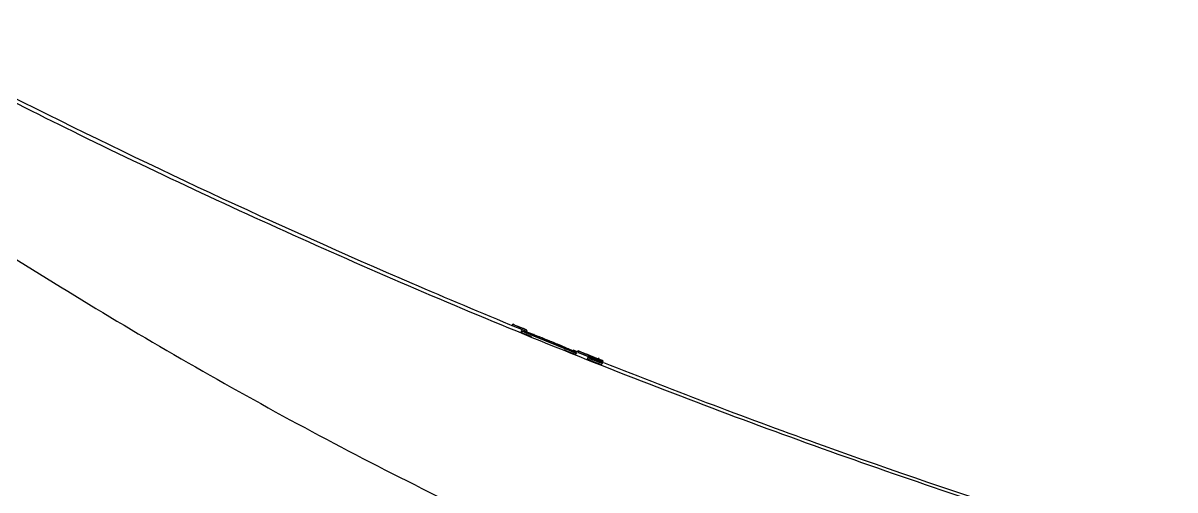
# Model space of a CAD drawing. Header units: millimetres. Extents: x 28 to 2974, y 8 to 3716.
# Drawn here: x 359.3 to 514.3, y 661 to 723.8 of the extents above; entities that cross this region are included whole.
import ezdxf

# ---------------------------------------------------------------- set-up
doc = ezdxf.new("R2010")
doc.units = ezdxf.units.MM
doc.layers.add('1LINE', color=7, linetype='CONTINUOUS')

msp = doc.modelspace()

# ---------------------------------------------------------------- linework, layer by layer
at = {"layer": '1LINE', "linetype": 'Continuous'}
for p, q in [((425.13, 683.12), (425.2, 683.31)), ((425.2, 683.31), (425.13, 683.12)), ((426.07, 682.73), (426.14, 682.92)), ((426.33, 682.29), (426.4, 682.48)), ((427.07, 682.53), (427.01, 682.35)), ((427.01, 682.35), (427.07, 682.53)), ((433.67, 679.21), (433.74, 679.4)), ((434.05, 679.61), (433.98, 679.42)), ((435.24, 678.6), (435.31, 678.79)), ((435.25, 678.63), (435.32, 678.82)), ((435.39, 679.09), (435.31, 678.91)), ((435.38, 679.08), (435.31, 678.89)), ((435.38, 679.07), (435.31, 678.88)), ((435.39, 679.1), (435.32, 678.92)), ((435.32, 678.82), (435.34, 678.88)), ((435.32, 678.82), (435.34, 678.87)), ((435.34, 678.88), (435.36, 678.95)), ((435.34, 678.88), (435.35, 678.91)), ((435.36, 678.95), (435.37, 678.97)), ((435.36, 678.95), (435.37, 678.96)), ((435.37, 678.97), (435.39, 679.01)), ((435.37, 678.97), (435.38, 679)), ((436.08, 678.83), (436.1, 678.88)), ((436.1, 678.63), (436.11, 678.65)), ((436.52, 678.4), (436.53, 678.41)), ((436.89, 678.18), (436.9, 678.19)), ((436.92, 678.3), (436.93, 678.33)), ((436.94, 678.35), (436.95, 678.37)), ((437.15, 677.85), (437.22, 678.03)), ((437.24, 678.09), (437.25, 678.13)), ((437.25, 678.13), (437.26, 678.15)), ((437.26, 678.15), (437.28, 678.2)), ((437.27, 678.25), (437.32, 678.39)), ((437.29, 678.31), (437.27, 678.26)), ((437.28, 678.2), (437.35, 678.38)), ((437.28, 678.2), (437.29, 678.24)), ((437.28, 678.2), (437.28, 678.2)), ((437.29, 678.19), (437.28, 678.2)), ((437.29, 678.34), (437.29, 678.33)), ((437.29, 678.32), (437.29, 678.31)), ((437.35, 678.38), (437.35, 678.38)), ((437.35, 678.38), (437.35, 678.38)), ((437.36, 678.38), (437.35, 678.38))]:
    msp.add_line(p, q, dxfattribs=at)
for points, knots in [([(813.65, 602.49), (807.64, 602.74), (793.87, 603.37), (772.32, 604.42), (749, 605.91), (725.77, 608.64), (702.6, 612.04), (675.07, 616.63), (643.12, 622.07), (606.68, 627.99), (570.85, 635.7), (535.6, 644.62), (500.99, 654.84), (466.76, 666.36), (432.97, 679.18), (399.68, 693.27), (367.83, 708.13), (347.29, 718.64), (337.56, 723.83)], [0, 0, 0, 0, 0.036385, 0.083486, 0.130631, 0.177839, 0.225103, 0.272413, 0.346831, 0.421327, 0.495924, 0.568671, 0.641492, 0.714374, 0.787302, 0.860262, 0.933234, 1, 1, 1, 1]), ([(425.69, 682.89), (421, 684.82), (416.31, 686.8), (393.42, 696.65), (375.44, 705.05), (357.7, 713.99)], [0, 0, 0, 0, 0.203802, 0.203802, 1, 1, 1, 1]), ([(338.16, 705.08), (340.09, 703.81), (344.44, 700.95), (353.76, 694.94), (371.16, 684.03), (396.75, 669.26), (428.82, 653.19), (462.35, 639.09), (497.49, 627.24), (533.78, 617.69), (564.91, 612.06), (589.79, 609.14), (608.38, 607.53), (626.92, 606.45), (645.31, 605.93), (663.4, 605.18), (687.21, 604.12), (715.59, 602.87), (741.86, 602.28), (758.53, 602.28), (767.64, 602.43), (776.48, 602.57), (786.65, 602.65), (796.86, 602.66), (803.61, 602.62), (807.99, 602.57), (811.05, 602.52), (812.77, 602.49), (813.61, 602.47), (813.69, 602.47)], [0, 0, 0, 0, 0.013025, 0.029337, 0.06247, 0.128322, 0.192927, 0.257386, 0.322453, 0.388052, 0.45328, 0.485694, 0.518103, 0.550662, 0.58345, 0.616382, 0.648722, 0.715281, 0.77949, 0.812124, 0.828431, 0.844811, 0.877609, 0.91008, 0.942717, 0.959253, 0.975707, 0.99761, 1, 1, 1, 1]), ([(425.2, 683.31), (425.47, 683.19), (425.74, 683.08), (426.26, 682.87), (426.51, 682.77), (426.76, 682.66)], [0, 0, 0, 0, 0.522359, 0.522359, 1, 1, 1, 1]), ([(427.73, 681.63), (427.54, 681.71), (427.35, 681.79), (426.98, 681.94), (426.78, 682.02), (426.54, 682.11), (426.47, 682.14), (426.37, 682.18), (426.33, 682.19), (426.3, 682.2)], [0, 0, 0, 0, 0.3674, 0.3674, 0.741569, 0.741569, 0.896601, 0.896601, 1, 1, 1, 1]), ([(427.8, 681.82), (427.61, 681.9), (427.42, 681.97), (427.05, 682.13), (426.85, 682.21), (426.61, 682.3), (426.53, 682.33), (426.43, 682.37), (426.4, 682.38), (426.37, 682.39)], [0, 0, 0, 0, 0.3674, 0.3674, 0.741569, 0.741569, 0.896601, 0.896601, 1, 1, 1, 1]), ([(426.73, 682.41), (426.87, 682.37), (427.06, 682.3), (427.99, 681.95), (429.06, 681.53), (431.14, 680.68), (432.18, 680.25), (433.51, 679.67), (433.78, 679.52), (433.77, 679.49)], [0, 0, 0, 0, 0.11277, 0.11277, 0.408514, 0.408514, 0.704257, 0.704257, 1, 1, 1, 1]), ([(432.93, 679.87), (432.85, 679.91), (432.75, 679.96), (432.38, 680.13), (432.01, 680.29), (431.11, 680.66), (430.59, 680.88), (429.57, 681.29), (429.06, 681.5), (428.14, 681.86), (427.75, 682.01), (427.34, 682.15), (427.22, 682.19), (427.15, 682.21)], [0, 0, 0, 0, 0.094804, 0.094804, 0.291361, 0.291361, 0.487918, 0.487918, 0.684474, 0.684474, 0.881031, 0.881031, 1, 1, 1, 1]), ([(433.67, 679.21), (433.59, 679.25), (433.5, 679.29), (433.29, 679.38), (433.17, 679.43), (432.76, 679.6), (432.46, 679.72), (432.17, 679.83)], [0, 0, 0, 0, 0.22754, 0.22754, 0.455274, 0.455274, 1, 1, 1, 1]), ([(433.74, 679.4), (433.66, 679.44), (433.57, 679.48), (433.36, 679.57), (433.24, 679.62), (432.83, 679.78), (432.53, 679.9), (432.23, 680.02)], [0, 0, 0, 0, 0.22754, 0.22754, 0.455274, 0.455274, 1, 1, 1, 1]), ([(433.28, 679.87), (433.45, 679.8), (433.6, 679.75), (433.86, 679.66), (433.97, 679.62), (434.04, 679.6), (434.05, 679.6), (434.05, 679.61)], [0, 0, 0, 0, 0.349653, 0.349653, 0.796141, 0.796141, 1, 1, 1, 1]), ([(435.32, 678.82), (435.32, 678.82), (435.34, 678.82), (435.41, 678.8), (435.45, 678.78), (435.56, 678.75), (435.63, 678.72), (435.78, 678.67), (435.86, 678.63), (436.1, 678.54), (436.27, 678.47), (436.57, 678.35), (436.71, 678.3), (436.9, 678.21), (436.97, 678.19), (437.08, 678.14), (437.13, 678.12), (437.19, 678.09), (437.21, 678.08), (437.22, 678.07), (437.23, 678.06), (437.23, 678.06)], [0, 0, 0, 0, 0.13223, 0.13223, 0.203565, 0.203565, 0.291523, 0.291523, 0.383168, 0.383168, 0.559211, 0.559211, 0.707968, 0.707968, 0.791909, 0.791909, 0.877125, 0.877125, 0.951156, 0.951156, 1, 1, 1, 1]), ([(436.9, 678.19), (436.9, 678.19), (436.89, 678.2), (436.86, 678.21), (436.84, 678.22), (436.79, 678.24), (436.76, 678.26), (436.68, 678.29), (436.62, 678.32), (436.45, 678.38), (436.33, 678.43), (436.12, 678.52), (436.02, 678.55), (435.89, 678.61), (435.85, 678.62), (435.79, 678.64), (435.76, 678.65), (435.72, 678.67), (435.7, 678.67), (435.67, 678.69), (435.66, 678.69), (435.65, 678.69), (435.65, 678.69), (435.64, 678.69)], [0, 0, 0, 0, 0.086193, 0.086193, 0.15627, 0.15627, 0.22658, 0.22658, 0.328334, 0.328334, 0.523884, 0.523884, 0.689986, 0.689986, 0.759387, 0.759387, 0.812188, 0.812188, 0.864874, 0.864874, 0.948066, 0.948066, 1, 1, 1, 1]), ([(437.32, 678.39), (437.31, 678.4), (437.28, 678.41), (437.21, 678.44), (437.17, 678.46), (437.05, 678.5), (436.98, 678.53), (436.77, 678.62), (436.64, 678.67), (436.37, 678.78), (436.23, 678.83), (436.1, 678.88)], [0, 0, 0, 0, 0.119399, 0.119399, 0.23864, 0.23864, 0.415985, 0.415985, 0.704968, 0.704968, 1, 1, 1, 1]), ([(815.98, 602.42), (806.07, 602.86), (796.17, 603.33), (776.36, 604.34), (766.46, 604.79), (736.85, 607.14), (717.24, 609.91), (678.12, 616.23), (658.62, 619.78), (619.45, 626.05), (600, 629.68), (542.17, 642.56), (504.27, 653.57), (457.11, 670.51), (447.25, 674.24), (437.44, 678.13)], [0, 0, 0, 0, 0.076555, 0.076555, 0.15311, 0.15311, 0.306221, 0.306221, 0.459331, 0.459331, 0.612441, 0.612441, 0.918662, 0.918662, 1, 1, 1, 1])]:
    msp.add_open_spline(points, degree=3, knots=knots, dxfattribs=at)
for points, degree in [([(426.14, 682.92), (425.82, 683.05), (425.51, 683.18), (425.2, 683.31)], 3), ([(427.07, 682.54), (426.45, 682.79), (425.83, 683.05), (425.2, 683.3)], 3), ([(426.07, 682.73), (425.76, 682.86), (425.44, 682.99), (425.13, 683.12)], 3), ([(427.01, 682.35), (426.69, 682.47), (426.38, 682.6), (426.07, 682.73)], 3), ([(427.07, 682.53), (426.76, 682.66), (426.45, 682.79), (426.14, 682.92)], 3), ([(426.37, 682.39), (426.38, 682.42), (426.39, 682.45), (426.4, 682.48)], 3), ([(426.4, 682.48), (426.4, 682.49), (426.43, 682.49), (426.47, 682.48)], 3), ([(426.48, 682.51), (426.47, 682.47)], 1), ([(426.68, 682.48), (426.79, 682.44), (426.9, 682.39), (427.01, 682.35)], 3), ([(427.18, 682.28), (427.06, 682.32), (426.94, 682.37), (426.82, 682.42)], 3), ([(427.06, 682.26), (427.05, 682.22)], 1), ([(427.16, 682.12), (427.16, 682.12), (427.17, 682.12), (427.17, 682.12)], 3), ([(427.17, 682.12), (429.12, 681.32), (431.07, 680.53), (433.02, 679.75)], 3), ([(432.23, 680.02), (430.75, 680.62), (429.28, 681.22), (427.8, 681.82)], 3), ([(428.09, 682.12), (428.08, 682.12), (428.07, 682.12), (428.06, 682.13)], 3), ([(428.06, 682.13), (428.06, 682.13), (428.06, 682.13), (428.06, 682.13)], 3), ([(432.23, 680.02), (432.21, 679.96), (432.19, 679.9), (432.17, 679.83)], 3), ([(433.02, 679.75), (433.02, 679.75), (433.02, 679.75), (433.03, 679.75)], 3), ([(433.03, 679.75), (433.08, 679.74), (433.11, 679.73), (433.12, 679.73)], 3), ([(433.77, 679.49), (433.76, 679.46), (433.75, 679.43), (433.74, 679.4)], 3), ([(433.93, 679.73), (433.93, 679.73), (433.93, 679.72), (433.93, 679.72)], 3), ([(436.1, 678.88), (435.39, 679.17), (434.67, 679.45), (433.96, 679.74)], 3), ([(437.35, 678.38), (436.23, 678.83), (435.1, 679.28), (433.98, 679.73)], 3), ([(434.01, 679.5), (434.45, 679.33), (434.9, 679.15), (435.34, 678.97)], 3), ([(435.34, 678.97), (434.9, 679.15), (434.45, 679.33), (434.01, 679.5)], 3), ([(435.24, 678.6), (435.24, 678.61), (435.25, 678.62), (435.25, 678.63)], 3), ([(437.15, 677.85), (436.51, 678.1), (435.87, 678.35), (435.24, 678.6)], 3), ([(435.31, 678.91), (435.32, 678.91), (435.32, 678.91), (435.32, 678.92)], 3), ([(435.31, 678.88), (435.31, 678.89), (435.31, 678.89), (435.31, 678.89)], 3), ([(435.34, 678.87), (435.33, 678.87), (435.32, 678.88), (435.31, 678.88)], 3), ([(435.31, 678.79), (435.31, 678.8), (435.31, 678.81), (435.32, 678.82)], 3), ([(437.22, 678.03), (436.58, 678.29), (435.94, 678.54), (435.31, 678.79)], 3), ([(435.34, 678.87), (435.34, 678.87), (435.34, 678.88), (435.34, 678.88)], 3), ([(435.34, 678.88), (435.98, 678.64), (436.62, 678.39), (437.26, 678.15)], 3), ([(435.68, 678.73), (435.57, 678.77), (435.45, 678.82), (435.34, 678.87)], 3), ([(435.35, 678.91), (435.36, 678.92), (435.36, 678.94), (435.36, 678.95)], 3), ([(437.26, 678.15), (436.62, 678.4), (435.99, 678.66), (435.35, 678.91)], 3), ([(435.36, 678.95), (435.48, 678.9), (435.59, 678.86), (435.7, 678.81)], 3), ([(435.37, 678.96), (435.37, 678.96), (435.37, 678.97), (435.37, 678.97)], 3), ([(435.37, 678.97), (435.89, 678.76), (436.42, 678.55), (436.94, 678.35)], 3), ([(437.28, 678.2), (436.64, 678.45), (436, 678.71), (435.37, 678.96)], 3), ([(435.38, 679.07), (435.38, 679.07), (435.38, 679.08), (435.38, 679.08)], 3), ([(435.38, 679.08), (435.88, 678.88), (436.38, 678.69), (436.88, 678.49)], 3), ([(437.29, 678.31), (436.65, 678.56), (436.02, 678.81), (435.38, 679.07)], 3), ([(435.38, 679), (435.38, 679), (435.38, 679), (435.39, 679.01)], 3), ([(437.29, 678.24), (436.65, 678.49), (436.02, 678.74), (435.38, 679)], 3), ([(435.39, 679.09), (435.39, 679.1), (435.39, 679.1), (435.39, 679.1)], 3), ([(435.39, 679.1), (436.03, 678.85), (436.66, 678.6), (437.3, 678.35)], 3), ([(436.88, 678.49), (436.39, 678.69), (435.89, 678.89), (435.39, 679.09)], 3), ([(435.39, 679.01), (436.02, 678.75), (436.66, 678.5), (437.29, 678.25)], 3), ([(435.64, 678.69), (435.64, 678.68), (435.64, 678.68), (435.64, 678.67)], 3), ([(435.64, 678.67), (436.06, 678.51), (436.47, 678.34), (436.89, 678.18)], 3), ([(437.29, 678.32), (436.76, 678.53), (436.22, 678.74), (435.69, 678.95)], 3), ([(435.69, 678.95), (436.22, 678.74), (436.75, 678.53), (437.29, 678.32)], 3), ([(435.7, 678.81), (435.7, 678.81), (435.7, 678.8), (435.69, 678.79)], 3), ([(435.69, 678.79), (435.83, 678.73), (435.96, 678.68), (436.1, 678.63)], 3), ([(437.29, 678.34), (436.76, 678.55), (436.23, 678.76), (435.7, 678.98)], 3), ([(435.7, 678.98), (436.23, 678.76), (436.76, 678.55), (437.29, 678.33)], 3), ([(436.1, 678.63), (436.1, 678.64), (436.1, 678.64), (436.11, 678.65)], 3), ([(436.11, 678.65), (436.21, 678.61), (436.32, 678.56), (436.43, 678.52)], 3), ([(436.71, 678.64), (436.74, 678.71), (436.76, 678.78)], 2), ([(436.43, 678.52), (436.43, 678.51), (436.43, 678.51), (436.42, 678.5)], 3), ([(436.42, 678.5), (436.59, 678.43), (436.76, 678.37), (436.92, 678.3)], 3), ([(436.52, 678.4), (436.52, 678.4), (436.53, 678.41), (436.53, 678.41)], 3), ([(436.85, 678.26), (436.98, 678.21), (437.11, 678.16), (437.24, 678.1)], 3), ([(437.25, 678.13), (437.12, 678.18), (436.99, 678.23), (436.86, 678.29)], 3), ([(436.89, 678.18), (436.89, 678.18), (436.9, 678.19), (436.9, 678.19)], 3), ([(436.92, 678.3), (436.92, 678.31), (436.93, 678.32), (436.93, 678.33)], 3), ([(436.93, 678.33), (437.05, 678.28), (437.16, 678.24), (437.27, 678.19)], 3), ([(436.94, 678.35), (436.94, 678.35), (436.94, 678.36), (436.95, 678.37)], 3), ([(436.95, 678.37), (437.06, 678.32), (437.17, 678.28), (437.29, 678.23)], 3), ([(437.23, 678.06), (437.22, 678.05), (437.22, 678.04), (437.22, 678.03)], 3), ([(437.24, 678.1), (437.24, 678.1), (437.24, 678.09), (437.24, 678.09)], 3), ([(437.26, 678.15), (437.25, 678.14), (437.25, 678.14), (437.25, 678.13)], 3), ([(437.27, 678.19), (437.27, 678.18), (437.26, 678.17), (437.26, 678.15)], 3), ([(437.29, 678.23), (437.28, 678.22), (437.28, 678.21), (437.28, 678.2)], 3), ([(437.28, 678.18), (437.28, 678.19), (437.29, 678.19), (437.29, 678.19)], 3), ([(437.3, 678.35), (437.29, 678.34), (437.29, 678.34), (437.29, 678.34)], 3), ([(437.29, 678.33), (437.29, 678.33), (437.29, 678.33), (437.29, 678.32)], 3), ([(437.29, 678.32), (437.29, 678.32), (437.29, 678.31), (437.29, 678.31)], 3), ([(437.29, 678.25), (437.29, 678.24), (437.29, 678.24), (437.29, 678.24)], 3), ([(437.35, 678.38), (437.33, 678.39), (437.31, 678.4)], 2), ([(437.35, 678.38), (437.34, 678.39), (437.33, 678.39), (437.32, 678.39)], 3)]:
    msp.add_open_spline(points, degree=degree, dxfattribs=at)

doc.saveas('drawing.dxf')
